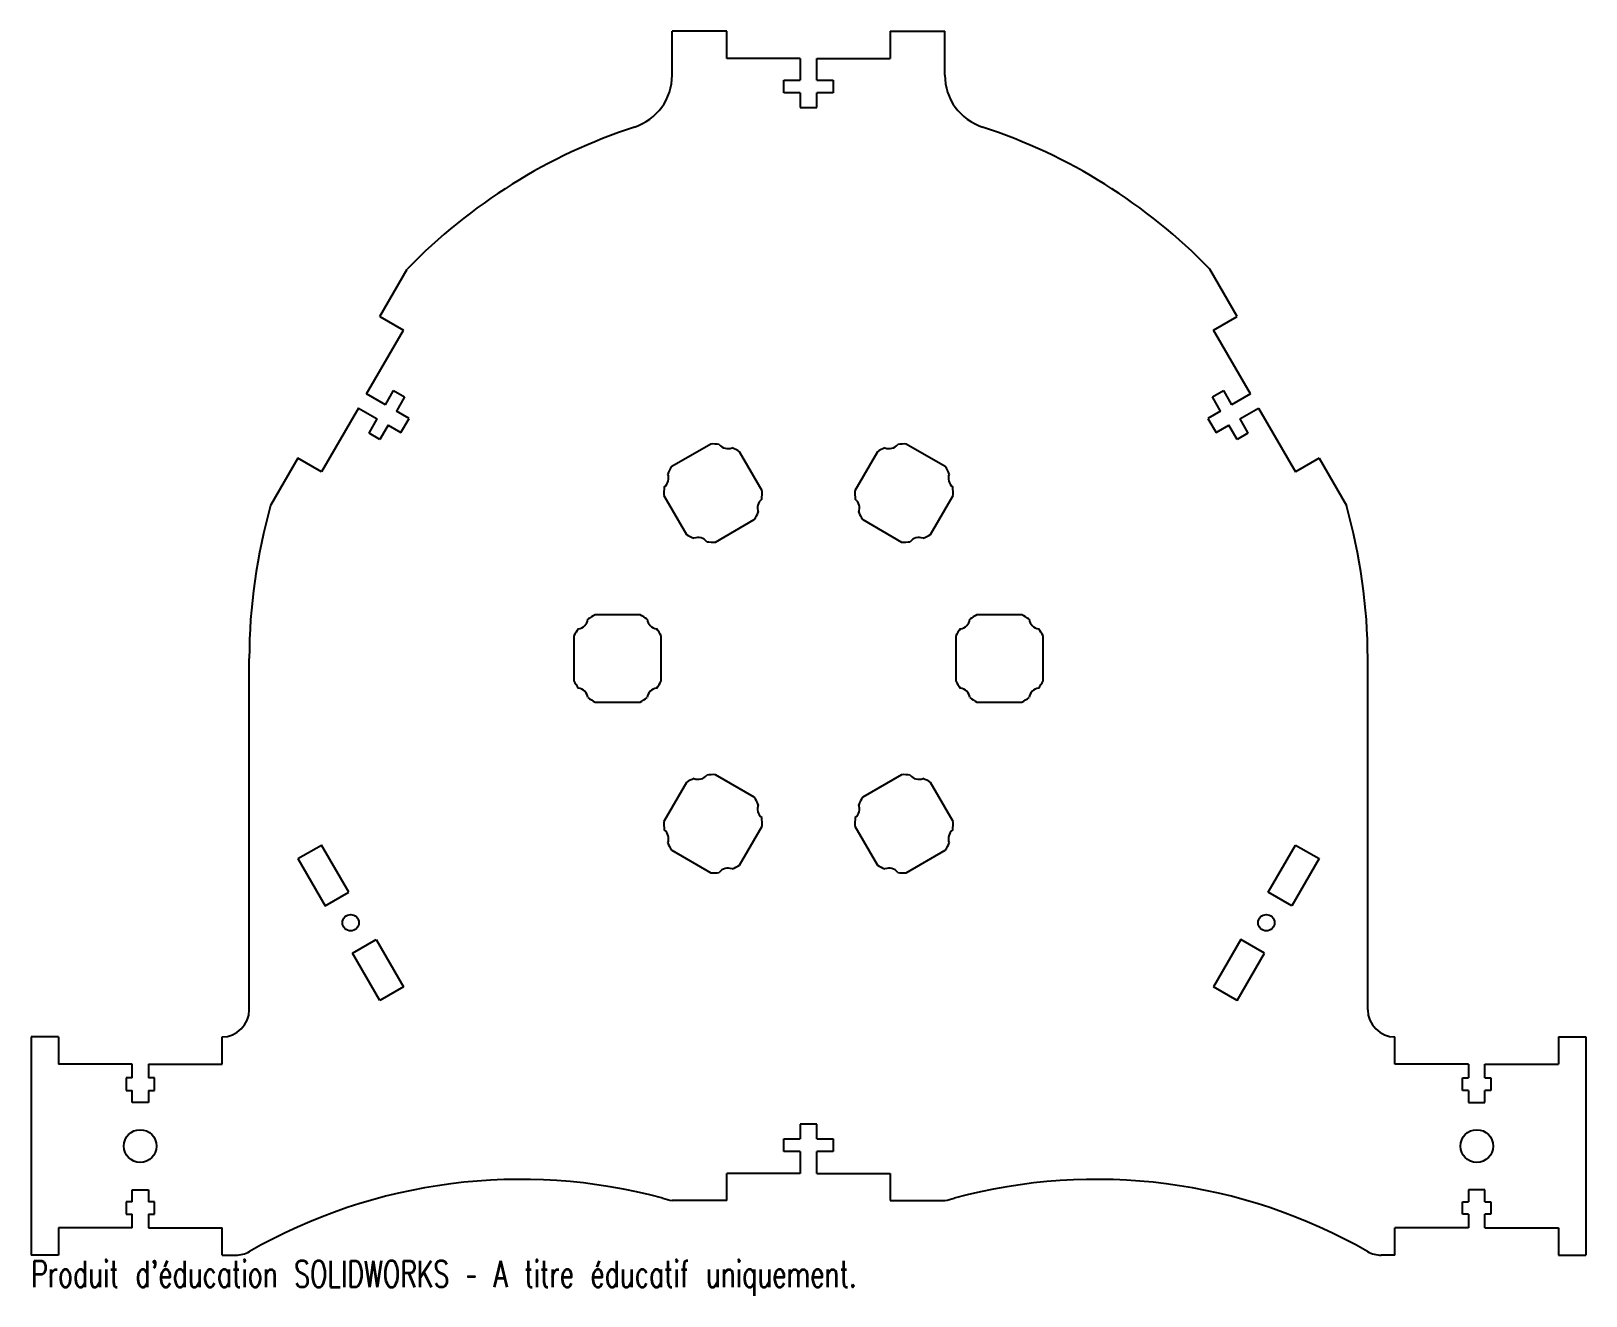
# Model space of a CAD drawing. Header units: millimetres. Extents: x -142 to 142, y -117 to 115.
import ezdxf

# ---------------------------------------------------------------- set-up
doc = ezdxf.new("R2010")
doc.units = ezdxf.units.MM
doc.styles.add('SLDTEXTSTYLE0', font='TXT', dxfattribs={"width": 0.7, "bigfont": 'bigfont'})

msp = doc.modelspace()

# ---------------------------------------------------------------- linework, layer by layer
at = {"color": 7, "linetype": 'Continuous', "lineweight": 25}
for p, q in [((-15, 115), (-25, 115)), ((-25, 106.92), (-25, 115)), ((-15, 110), (-15, 115)), ((15, 115), (25, 115)), ((15, 115), (15, 110)), ((25, 106.92), (25, 115)), ((-1.5, 110), (-15, 110)), ((-1.5, 110), (-1.5, 106)), ((1.5, 110), (15, 110)), ((1.5, 106), (1.5, 110)), ((-4.5, 103.7), (-4.5, 106)), ((-4.5, 106), (-1.5, 106)), ((1.5, 106), (4.5, 106)), ((4.5, 106), (4.5, 103.7)), ((-1.5, 103.7), (-4.5, 103.7)), ((-1.5, 103.7), (-1.5, 101)), ((4.5, 103.7), (1.5, 103.7)), ((1.5, 101), (1.5, 103.7)), ((-1.5, 101), (1.5, 101)), ((-78.59, 62.69), (-73.59, 71.35)), ((78.59, 62.69), (73.59, 71.35)), ((-81.01, 48.5), (-74.26, 60.19)), ((-78.59, 62.69), (-74.26, 60.19)), ((74.26, 60.19), (78.59, 62.69)), ((81.01, 48.5), (74.26, 60.19)), ((-77.54, 46.5), (-81.01, 48.5)), ((-77.54, 46.5), (-76.04, 49.1)), ((-76.04, 49.1), (-74.05, 47.95)), ((74.05, 47.95), (76.04, 49.1)), ((76.04, 49.1), (77.54, 46.5)), ((81.01, 48.5), (77.54, 46.5)), ((-82.51, 45.9), (-89.26, 34.21)), ((-82.51, 45.9), (-79.04, 43.9)), ((-74.05, 47.95), (-75.55, 45.35)), ((75.55, 45.35), (74.05, 47.95)), ((79.04, 43.9), (82.51, 45.9)), ((82.51, 45.9), (89.26, 34.21)), ((-80.54, 41.31), (-79.04, 43.9)), ((-77.05, 42.75), (-78.55, 40.16)), ((-77.05, 42.75), (-74.71, 41.4)), ((-73.21, 44), (-75.55, 45.35)), ((-74.71, 41.4), (-73.21, 44)), ((75.55, 45.35), (73.21, 44)), ((73.21, 44), (74.71, 41.4)), ((74.71, 41.4), (77.05, 42.75)), ((78.55, 40.16), (77.05, 42.75)), ((79.04, 43.9), (80.54, 41.31)), ((-78.55, 40.16), (-80.54, 41.31)), ((80.54, 41.31), (78.55, 40.16)), ((-17.93, 39.3), (-25.07, 35.18)), ((-8.51, 30.74), (-12.63, 37.88)), ((12.63, 37.88), (8.51, 30.74)), ((25.07, 35.18), (17.93, 39.3)), ((-93.59, 36.71), (-98.59, 28.05)), ((-89.26, 34.21), (-93.59, 36.71)), ((93.59, 36.71), (89.26, 34.21)), ((93.59, 36.71), (98.59, 28.05)), ((-26.49, 29.88), (-22.37, 22.74)), ((22.37, 22.74), (26.49, 29.88)), ((-17.07, 21.32), (-9.93, 25.44)), ((9.93, 25.44), (17.07, 21.32)), ((-30.88, 8), (-39.12, 8)), ((39.12, 8), (30.88, 8)), ((-43, 4.12), (-43, -4.12)), ((-27, -4.12), (-27, 4.12)), ((27, 4.12), (27, -4.12)), ((43, -4.12), (43, 4.12)), ((-102.5, -64.4), (-102.5, 0)), ((102.5, -64.4), (102.5, 0)), ((-39.12, -8), (-30.88, -8)), ((30.88, -8), (39.12, -8)), ((-22.37, -22.74), (-26.49, -29.88)), ((-9.93, -25.44), (-17.07, -21.32)), ((17.07, -21.32), (9.93, -25.44)), ((26.49, -29.88), (22.37, -22.74)), ((-12.63, -37.88), (-8.51, -30.74)), ((8.51, -30.74), (12.63, -37.88)), ((-93.59, -36.71), (-89.26, -34.21)), ((-93.59, -36.71), (-88.59, -45.37)), ((-84.26, -42.87), (-89.26, -34.21)), ((-25.07, -35.18), (-17.93, -39.3)), ((17.93, -39.3), (25.07, -35.18)), ((84.26, -42.87), (89.26, -34.21)), ((93.59, -36.71), (88.59, -45.37)), ((89.26, -34.21), (93.59, -36.71)), ((-88.59, -45.37), (-84.26, -42.87)), ((88.59, -45.37), (84.26, -42.87)), ((-83.59, -54.03), (-79.26, -51.53)), ((-78.59, -62.69), (-83.59, -54.03)), ((-79.26, -51.53), (-74.26, -60.19)), ((79.26, -51.53), (74.26, -60.19)), ((78.59, -62.69), (83.59, -54.03)), ((83.59, -54.03), (79.26, -51.53)), ((-74.26, -60.19), (-78.59, -62.69)), ((78.59, -62.69), (74.26, -60.19)), ((-137.5, -69.4), (-142.5, -69.4)), ((-142.5, -69.4), (-142.5, -109.4)), ((-137.5, -69.4), (-137.5, -74.4)), ((-107.5, -74.4), (-107.5, -69.4)), ((107.5, -74.4), (107.5, -69.4)), ((137.5, -69.4), (142.5, -69.4)), ((137.5, -69.4), (137.5, -74.4)), ((142.5, -69.4), (142.5, -109.4)), ((-124, -74.4), (-137.5, -74.4)), ((-125.1, -76.9), (-125.1, -79.2)), ((-124, -76.9), (-125.1, -76.9)), ((-124, -76.9), (-124, -74.4)), ((-121, -74.4), (-107.5, -74.4)), ((-121, -74.4), (-121, -76.9)), ((-119.9, -76.9), (-121, -76.9)), ((-119.9, -79.2), (-119.9, -76.9)), ((121, -74.4), (107.5, -74.4)), ((119.9, -79.2), (119.9, -76.9)), ((119.9, -76.9), (121, -76.9)), ((121, -74.4), (121, -76.9)), ((124, -74.4), (137.5, -74.4)), ((124, -76.9), (124, -74.4)), ((124, -76.9), (125.1, -76.9)), ((125.1, -76.9), (125.1, -79.2)), ((-125.1, -79.2), (-124, -79.2)), ((-124, -81.4), (-124, -79.2)), ((-121, -79.2), (-119.9, -79.2)), ((-121, -79.2), (-121, -81.4)), ((121, -79.2), (119.9, -79.2)), ((121, -79.2), (121, -81.4)), ((125.1, -79.2), (124, -79.2)), ((124, -81.4), (124, -79.2)), ((-121, -81.4), (-124, -81.4)), ((121, -81.4), (124, -81.4)), ((-1.5, -85.4), (-1.5, -88.1)), ((1.5, -85.4), (-1.5, -85.4)), ((1.5, -88.1), (1.5, -85.4)), ((-4.5, -90.4), (-4.5, -88.1)), ((-4.5, -88.1), (-1.5, -88.1)), ((1.5, -88.1), (4.5, -88.1)), ((4.5, -88.1), (4.5, -90.4)), ((-1.5, -90.4), (-4.5, -90.4)), ((-1.5, -90.4), (-1.5, -94.4)), ((4.5, -90.4), (1.5, -90.4)), ((1.5, -94.4), (1.5, -90.4)), ((-15, -99.4), (-15, -94.4)), ((-1.5, -94.4), (-15, -94.4)), ((1.5, -94.4), (15, -94.4)), ((15, -94.4), (15, -99.4)), ((-125.1, -99.6), (-125.1, -101.9)), ((-124, -99.6), (-125.1, -99.6)), ((-124, -99.6), (-124, -97.4)), ((-124, -97.4), (-121, -97.4)), ((-121, -97.4), (-121, -99.6)), ((-119.9, -99.6), (-121, -99.6)), ((-119.9, -101.9), (-119.9, -99.6)), ((-15, -99.4), (-25, -99.4)), ((15, -99.4), (25, -99.4)), ((119.9, -101.9), (119.9, -99.6)), ((119.9, -99.6), (121, -99.6)), ((121, -97.4), (121, -99.6)), ((124, -97.4), (121, -97.4)), ((124, -99.6), (124, -97.4)), ((124, -99.6), (125.1, -99.6)), ((125.1, -99.6), (125.1, -101.9)), ((-125.1, -101.9), (-124, -101.9)), ((-124, -104.4), (-124, -101.9)), ((-121, -101.9), (-119.9, -101.9)), ((-121, -101.9), (-121, -104.4)), ((121, -101.9), (119.9, -101.9)), ((121, -101.9), (121, -104.4)), ((125.1, -101.9), (124, -101.9)), ((124, -104.4), (124, -101.9)), ((-137.5, -104.4), (-137.5, -109.4)), ((-124, -104.4), (-137.5, -104.4)), ((-121, -104.4), (-107.5, -104.4)), ((-107.5, -109.4), (-107.5, -104.4)), ((107.5, -109.4), (107.5, -104.4)), ((121, -104.4), (107.5, -104.4)), ((124, -104.4), (137.5, -104.4)), ((137.5, -104.4), (137.5, -109.4)), ((-137.5, -109.4), (-142.5, -109.4)), ((-107.5, -109.4), (-104.98, -109.4)), ((107.5, -109.4), (104.98, -109.4)), ((137.5, -109.4), (142.5, -109.4))]:
    msp.add_line(p, q, dxfattribs=at)
for centre, radius in [((-83.92, -48.45), 1.5), ((83.92, -48.45), 1.5), ((-122.5, -89.4), 3), ((122.5, -89.4), 3)]:
    msp.add_circle(centre, radius, dxfattribs=at)
for centre, radius, start, end in [((-35, 106.92), 10, 288.1262, 0), ((35, 106.92), 10, 180, 251.8738), ((0, 0), 102.5, 108.1262, 135.883), ((0, 0), 102.5, 44.117, 71.8738), ((-17.5, 30.31), 9, 82.803, 92.734), ((-14.78, 40.45), 2, 217.3415, 292.6585), ((-17.5, 30.31), 9, 57.266, 67.197), ((17.5, 30.31), 9, 112.803, 122.734), ((14.78, 40.45), 2, 247.3415, 322.6585), ((17.5, 30.31), 9, 87.266, 97.197), ((-17.5, 30.31), 9, 147.266, 157.197), ((17.5, 30.31), 9, 22.803, 32.734), ((-17.5, 30.31), 9, 172.803, 182.734), ((-27.64, 33.03), 2, 307.3415, 22.6585), ((27.64, 33.03), 2, 157.3415, 232.6585), ((17.5, 30.31), 9, 357.266, 7.197), ((-7.36, 27.59), 2, 127.3415, 202.6585), ((-17.5, 30.31), 9, 352.803, 2.734), ((17.5, 30.31), 9, 177.266, 187.197), ((7.36, 27.59), 2, 337.3415, 52.6585), ((0, 0), 102.5, 164.117, 180), ((-17.5, 30.31), 9, 327.266, 337.197), ((17.5, 30.31), 9, 202.803, 212.734), ((0, 0), 102.5, 0, 15.883), ((-17.5, 30.31), 9, 237.266, 247.197), ((-20.22, 20.17), 2, 37.3415, 112.6585), ((-17.5, 30.31), 9, 262.803, 272.734), ((17.5, 30.31), 9, 267.266, 277.197), ((20.22, 20.17), 2, 67.3415, 142.6585), ((17.5, 30.31), 9, 292.803, 302.734), ((-42.42, 7.42), 2, 277.3415, 352.6585), ((-35, 0), 9, 117.266, 127.197), ((-35, 0), 9, 52.803, 62.734), ((-27.58, 7.42), 2, 187.3415, 262.6585), ((27.58, 7.42), 2, 277.3415, 352.6585), ((35, 0), 9, 117.266, 127.197), ((35, 0), 9, 52.803, 62.734), ((42.42, 7.42), 2, 187.3415, 262.6585), ((-35, 0), 9, 142.803, 152.734), ((-35, 0), 9, 27.266, 37.197), ((35, 0), 9, 142.803, 152.734), ((35, 0), 9, 27.266, 37.197), ((-35, 0), 9, 207.266, 217.197), ((-42.42, -7.42), 2, 7.3415, 82.6585), ((-27.58, -7.42), 2, 97.3415, 172.6585), ((-35, 0), 9, 322.803, 332.734), ((35, 0), 9, 207.266, 217.197), ((27.58, -7.42), 2, 7.3415, 82.6585), ((42.42, -7.42), 2, 97.3415, 172.6585), ((35, 0), 9, 322.803, 332.734), ((-35, 0), 9, 232.803, 242.734), ((-35, 0), 9, 297.266, 307.197), ((35, 0), 9, 232.803, 242.734), ((35, 0), 9, 297.266, 307.197), ((-17.5, -30.31), 9, 112.803, 122.734), ((-20.22, -20.17), 2, 247.3415, 322.6585), ((-17.5, -30.31), 9, 87.266, 97.197), ((17.5, -30.31), 9, 82.803, 92.734), ((20.22, -20.17), 2, 217.3415, 292.6585), ((17.5, -30.31), 9, 57.266, 67.197), ((-17.5, -30.31), 9, 22.803, 32.734), ((17.5, -30.31), 9, 147.266, 157.197), ((-7.36, -27.59), 2, 157.3415, 232.6585), ((7.36, -27.59), 2, 307.3415, 22.6585), ((-17.5, -30.31), 9, 177.266, 187.197), ((-17.5, -30.31), 9, 357.266, 7.197), ((17.5, -30.31), 9, 172.803, 182.734), ((17.5, -30.31), 9, 352.803, 2.734), ((-27.64, -33.03), 2, 337.3415, 52.6585), ((-17.5, -30.31), 9, 202.803, 212.734), ((17.5, -30.31), 9, 327.266, 337.197), ((27.64, -33.03), 2, 127.3415, 202.6585), ((-17.5, -30.31), 9, 267.266, 277.197), ((-14.78, -40.45), 2, 67.3415, 142.6585), ((-17.5, -30.31), 9, 292.803, 302.734), ((17.5, -30.31), 9, 237.266, 247.197), ((14.78, -40.45), 2, 37.3415, 112.6585), ((17.5, -30.31), 9, 262.803, 272.734), ((-107.5, -64.4), 5, 270, 0), ((107.5, -64.4), 5, 180, 270), ((-52.77, -195.5), 100, 74.8949, 119.818), ((52.77, -195.5), 100, 60.182, 105.1051), ((0, 0), 102.5, 254.8949, 255.883), ((0, 0), 102.5, 284.117, 285.1051), ((-104.98, -104.4), 5, 270, 299.818), ((104.98, -104.4), 5, 240.182, 270)]:
    msp.add_arc(centre, radius, start, end, dxfattribs=at)

# ---------------------------------------------------------------- texts
at = {"color": 7, "linetype": 'Continuous', "insert": (-142.5, -110.42), "char_height": 4.8336, "attachment_point": 1, "style": 'SLDTEXTSTYLE0'}
msp.add_mtext("Produit d'éducation SOLIDWORKS – A titre éducatif uniquement.", dxfattribs=at)

doc.saveas('drawing.dxf')
